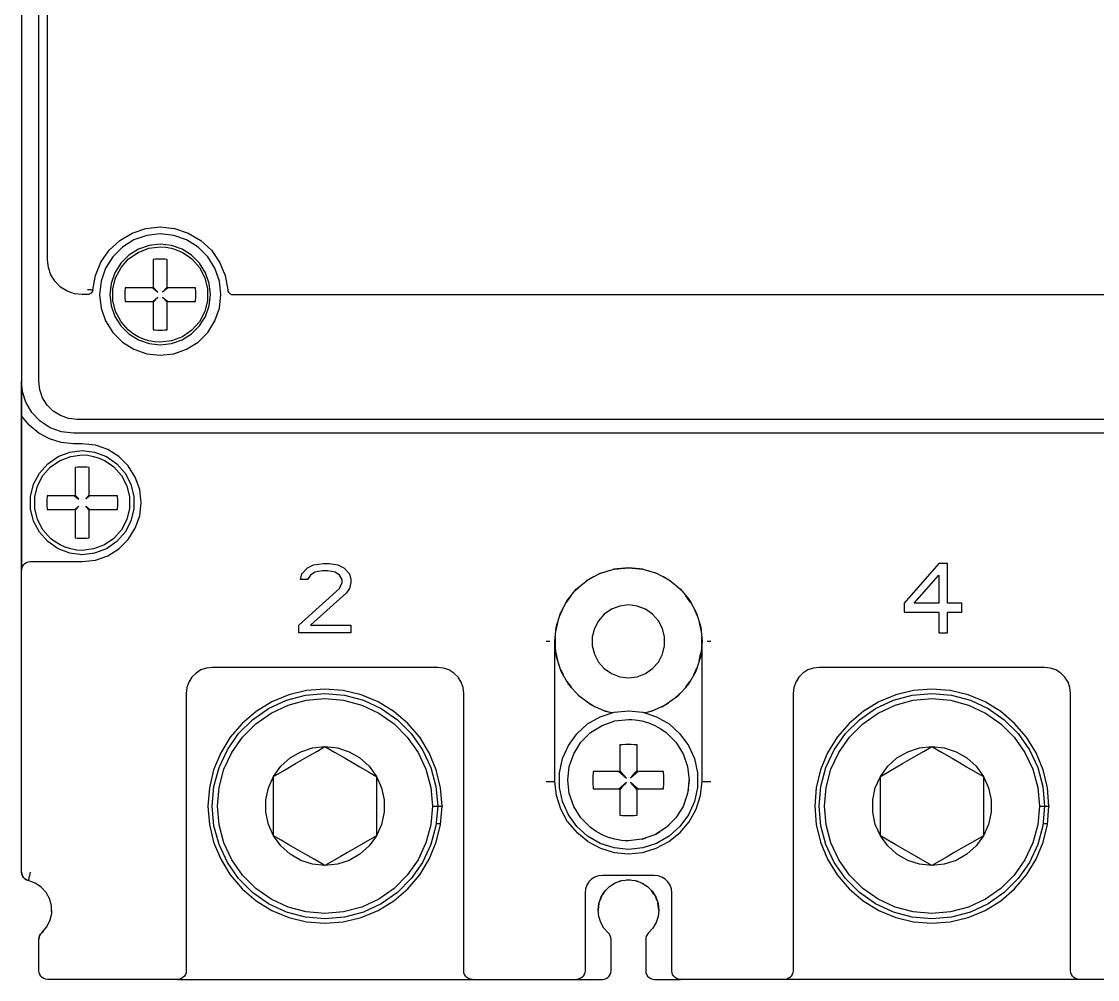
# Model space of a CAD drawing. Header units: millimetres. Extents: x 0 to 105, y 0 to 165.
# Drawn here: x 0 to 62, y 0 to 55.3 of the extents above; entities that cross this region are included whole.
import ezdxf

# ---------------------------------------------------------------- set-up
doc = ezdxf.new("R2010")
doc.units = ezdxf.units.MM

# ---------------------------------------------------------------- blocks, each defined once
blk = doc.blocks.new('CHINT_b974ec66d10159609c30dc3a7d5e4b52_FACE_0')
at = {"color": 141, "linetype": 'Continuous', "true_color": 0x40d9ff}
for p, q in [((33.021, 23.238), (32.572, 22.979)), ((33.87, 23.577), (33.323, 23.399)), ((36.677, 23.399), (36.13, 23.577)), ((37.428, 22.979), (36.979, 23.238)), ((32.289, 22.747), (31.921, 22.415)), ((38.079, 22.415), (37.711, 22.747)), ((31.682, 22.124), (31.397, 21.732)), ((38.603, 21.732), (38.318, 22.124)), ((31.217, 21.394), (31.022, 20.958)), ((38.978, 20.958), (38.783, 21.394)), ((30.91, 20.587), (30.811, 20.124)), ((39.189, 20.124), (39.09, 20.587)), ((30.467, 19.5), (30.25, 19.5)), ((30.773, 19.736), (30.773, 19.278)), ((39.227, 19.278), (39.227, 19.736)), ((39.75, 19.5), (39.533, 19.5)), ((30.82, 18.838), (30.912, 18.405)), ((39.088, 18.405), (39.18, 18.838)), ((31.049, 17.983), (31.229, 17.578)), ((38.771, 17.578), (38.951, 17.983)), ((31.45, 17.195), (31.711, 16.836)), ((38.289, 16.836), (38.55, 17.195)), ((32.007, 16.507), (32.336, 16.211)), ((37.664, 16.211), (37.993, 16.507)), ((32.695, 15.95), (33.078, 15.729)), ((33.483, 15.549), (33.905, 15.412)), ((36.095, 15.412), (36.517, 15.549)), ((36.922, 15.729), (37.305, 15.95)), ((38.457, 10.95), (38.5, 11.5)), ((30.844, 10.607), (30.844, 10.607)), ((38.457, 10.95), (38.426, 10.841)), ((38.438, 10.95), (38.457, 10.95)), ((39.156, 10.607), (39.156, 10.607)), ((23.7, 10), (24.288, 10)), ((58.7, 10), (59.288, 10)), ((31.095, 9.822), (31.095, 9.822)), ((38.905, 9.822), (38.905, 9.822)), ((23.913, 9), (24.171, 9)), ((38.508, 9.1), (38.508, 9.1)), ((58.913, 9), (59.171, 9)), ((32.021, 8.468), (32.021, 8.468)), ((37.979, 8.468), (37.979, 8.468)), ((36.609, 7.566), (36.609, 7.566)), ((37.338, 7.95), (37.338, 7.95)), ((0.789, 5.562), (0.6, 5.63)), ((34.316, 5.603), (34.113, 5.496)), ((34.707, 5.717), (34.486, 5.663)), ((35.113, 5.737), (34.887, 5.737)), ((35.514, 5.663), (35.293, 5.717)), ((35.887, 5.496), (35.684, 5.603)), ((1.142, 5.326), (0.976, 5.437)), ((1.427, 5.013), (1.294, 5.159)), ((33.665, 5.125), (33.526, 4.923)), ((33.963, 5.402), (33.787, 5.246)), ((36.213, 5.246), (36.037, 5.402)), ((36.474, 4.923), (36.335, 5.125)), ((1.629, 4.639), (1.536, 4.811)), ((1.735, 4.229), (1.687, 4.414)), ((33.299, 4.404), (33.25, 4)), ((33.44, 4.786), (33.344, 4.532)), ((36.656, 4.532), (36.56, 4.786)), ((36.75, 4), (36.701, 4.404)), ((1.739, 3.804), (1.737, 3.991)), ((1.446, 3.015), (1.522, 3.161)), ((1.641, 3.392), (1.682, 3.566)), ((33.289, 3.635), (33.289, 3.635)), ((36.598, 3.286), (36.598, 3.286)), ((33.587, 2.968), (33.692, 2.851)), ((33.956, 2.527), (33.956, 2.527)), ((36.044, 2.527), (36.044, 2.527)), ((36.096, 2.618), (36.096, 2.618)), ((36.413, 2.968), (36.413, 2.968)), ((33.989, 2.427), (33.989, 2.427)), ((36.011, 2.427), (36.011, 2.427))]:
    blk.add_line(p, q, dxfattribs=at)
for points in [[(0, 132.49), (0, 141.4), (0, 131.281), (0, 130.5), (0, 34.5), (0, 23.6), (0, 32.51)], [(1.055, 34.01), (1, 34.5), (1, 130.5)], [(104, 130.5), (104, 34.5), (103.945, 34.01), (103.782, 33.545), (103.52, 33.128), (103.172, 32.78), (102.755, 32.518), (102.29, 32.355), (101.8, 32.3), (3.2, 32.3), (2.71, 32.355), (2.245, 32.518), (1.828, 32.78), (1.48, 33.128), (1.218, 33.545), (1.055, 34.01)], [(4.11, 39.779), (4.095, 39.705), (4.063, 39.638), (4.015, 39.58), (3.954, 39.537), (3.885, 39.509), (3.811, 39.5), (3.5, 39.5), (3.055, 39.55), (2.632, 39.698), (2.253, 39.936), (1.936, 40.253), (1.698, 40.632), (1.55, 41.055), (1.5, 41.5), (1.5, 118.5)], [(4.11, 39.779), (4.258, 40.599), (4.577, 41.369), (5.053, 42.054), (5.663, 42.622), (6.38, 43.048), (7.171, 43.311), (8, 43.4), (8.829, 43.311), (9.62, 43.048), (10.337, 42.622), (10.947, 42.054), (11.423, 41.369), (11.742, 40.599), (11.89, 39.779), (11.905, 39.705), (11.937, 39.638), (11.985, 39.58), (12.046, 39.537), (12.115, 39.509), (12.189, 39.5), (92.811, 39.5)], [(8.779, 42.912), (8, 43), (7.221, 42.912), (6.481, 42.653), (5.818, 42.236), (5.264, 41.682), (4.847, 41.019), (4.588, 40.279), (4.5, 39.5), (4.588, 38.721), (4.847, 37.981), (5.264, 37.318), (5.818, 36.764), (6.481, 36.347), (7.221, 36.088), (8, 36), (8.779, 36.088), (9.519, 36.347), (10.182, 36.764), (10.736, 37.318), (11.153, 37.981), (11.412, 38.721), (11.5, 39.5), (11.412, 40.279), (11.153, 41.019), (10.736, 41.682), (10.182, 42.236), (9.519, 42.653), (8.779, 42.912)], [(8.645, 42.327), (8, 42.4), (7.355, 42.327), (6.742, 42.113), (6.192, 41.767), (5.733, 41.308), (5.387, 40.758), (5.173, 40.145), (5.1, 39.5), (5.173, 38.855), (5.387, 38.242), (5.733, 37.692), (6.192, 37.233), (6.742, 36.887), (7.355, 36.673), (8, 36.6), (8.645, 36.673), (9.258, 36.887), (9.808, 37.233), (10.267, 37.692), (10.613, 38.242), (10.827, 38.855), (10.9, 39.5), (10.827, 40.145), (10.613, 40.758), (10.267, 41.308), (9.808, 41.767), (9.258, 42.113), (8.645, 42.327)], [(8.658, 36.83), (8, 36.75), (7.669, 36.77), (7.342, 36.83), (7.025, 36.929), (6.722, 37.065), (6.438, 37.237), (6.176, 37.442), (5.737, 37.938), (5.429, 38.525), (5.27, 39.169), (5.27, 39.831), (5.429, 40.475), (5.737, 41.062), (6.176, 41.558), (6.722, 41.935), (7.342, 42.17), (8, 42.25), (8.331, 42.23), (8.658, 42.17), (8.975, 42.071), (9.278, 41.935), (9.562, 41.763), (9.824, 41.558), (10.263, 41.062), (10.571, 40.475), (10.73, 39.831), (10.73, 39.169), (10.571, 38.525), (10.263, 37.938), (9.824, 37.442), (9.278, 37.065), (8.658, 36.83)], [(9.546, 39.9), (8.996, 39.9), (8.4, 39.9), (8.4, 40.496), (8.4, 41.046), (8.4, 41.525), (8.267, 41.539), (8.134, 41.547), (8, 41.55), (7.866, 41.547), (7.733, 41.539), (7.6, 41.525), (7.6, 41.046), (7.6, 40.496), (7.6, 39.9), (7.004, 39.9), (6.454, 39.9), (5.975, 39.9), (5.953, 39.634), (5.953, 39.366), (5.975, 39.1), (6.454, 39.1), (7.004, 39.1), (7.6, 39.1), (7.6, 38.504), (7.6, 37.954), (7.6, 37.475), (7.733, 37.461), (7.866, 37.453), (8, 37.45), (8.134, 37.453), (8.267, 37.461), (8.4, 37.475), (8.4, 37.954), (8.4, 38.504), (8.4, 39.1), (8.996, 39.1), (9.546, 39.1), (10.025, 39.1), (10.047, 39.366), (10.047, 39.634), (10.025, 39.9), (9.546, 39.9)], [(3.811, 39.8), (3.877, 39.795), (3.941, 39.791), (3.997, 39.787), (4.045, 39.783), (4.08, 39.781), (4.102, 39.779), (4.11, 39.779)], [(7.571, 39.9), (7.861, 39.639), (7.6, 39.929)], [(8.429, 39.9), (8.139, 39.639), (8.4, 39.929)], [(7.571, 39.1), (7.861, 39.361), (7.6, 39.071)], [(8.4, 39.071), (8.139, 39.361), (8.429, 39.1)], [(0, 32.51), (0, 32.513), (0, 32.523), (0, 32.554), (0, 32.609), (0, 32.687), (0, 32.825), (0, 33.063), (0, 33.719), (0, 34.5)], [(105, 34.5), (104.92, 33.811), (104.683, 33.157), (104.302, 32.577), (103.799, 32.1), (103.2, 31.75), (102.613, 31.563), (102, 31.5), (101.8, 31.5), (3.2, 31.5), (3, 31.5), (2.311, 31.58), (1.659, 31.817), (1.077, 32.197), (0.599, 32.702), (0.249, 33.303), (0.063, 33.889), (0, 34.5)], [(0, 23.6), (0.013, 23.711), (0.05, 23.817), (0.109, 23.912), (0.188, 23.991), (0.283, 24.05), (0.389, 24.087), (0.5, 24.1), (3.5, 24.1), (4.257, 24.185), (4.975, 24.437), (5.62, 24.842), (6.158, 25.38), (6.563, 26.025), (6.815, 26.743), (6.9, 27.5), (6.815, 28.257), (6.563, 28.975), (6.158, 29.62), (5.62, 30.158), (4.975, 30.563), (4.257, 30.815), (3.5, 30.9), (3, 30.9), (2.295, 30.97), (1.618, 31.176), (0.994, 31.511), (0.448, 31.961), (0, 32.51)], [(2.782, 30.413), (3.5, 30.5), (4.218, 30.413), (4.894, 30.156), (5.489, 29.746), (5.969, 29.204), (6.305, 28.564), (6.478, 27.862), (6.478, 27.138), (6.305, 26.436), (5.969, 25.796), (5.489, 25.254), (4.894, 24.844), (4.218, 24.587), (3.5, 24.5), (2.782, 24.587), (2.106, 24.844), (1.511, 25.254), (1.031, 25.796), (0.695, 26.436), (0.522, 27.138), (0.522, 27.862), (0.695, 28.564), (1.031, 29.204), (1.511, 29.746), (2.106, 30.156), (2.782, 30.413)], [(4.158, 24.83), (3.5, 24.75), (3.169, 24.77), (2.842, 24.83), (2.525, 24.929), (2.222, 25.065), (1.938, 25.237), (1.676, 25.442), (1.237, 25.938), (0.929, 26.525), (0.77, 27.169), (0.77, 27.831), (0.929, 28.475), (1.237, 29.062), (1.676, 29.558), (2.222, 29.935), (2.842, 30.17), (3.5, 30.25), (3.831, 30.23), (4.158, 30.17), (4.475, 30.071), (4.778, 29.935), (5.062, 29.763), (5.324, 29.558), (5.763, 29.062), (6.071, 28.475), (6.23, 27.831), (6.23, 27.169), (6.071, 26.525), (5.763, 25.938), (5.324, 25.442), (4.778, 25.065), (4.158, 24.83)], [(5.055, 27.9), (4.504, 27.9), (3.9, 27.9), (3.9, 28.504), (3.9, 29.055), (3.9, 29.526), (3.767, 29.54), (3.634, 29.547), (3.5, 29.55), (3.366, 29.547), (3.233, 29.54), (3.1, 29.526), (3.1, 29.055), (3.1, 28.504), (3.1, 27.9), (2.496, 27.9), (1.945, 27.9), (1.474, 27.9), (1.453, 27.634), (1.453, 27.366), (1.474, 27.1), (1.945, 27.1), (2.496, 27.1), (3.1, 27.1), (3.1, 26.496), (3.1, 25.945), (3.1, 25.474), (3.233, 25.46), (3.366, 25.453), (3.5, 25.45), (3.634, 25.453), (3.767, 25.46), (3.9, 25.474), (3.9, 25.945), (3.9, 26.496), (3.9, 27.1), (4.504, 27.1), (5.055, 27.1), (5.526, 27.1), (5.547, 27.366), (5.547, 27.634), (5.526, 27.9), (5.055, 27.9)], [(3.061, 27.9), (3.177, 27.803), (3.296, 27.704), (3.239, 27.772), (3.184, 27.838), (3.1, 27.939)], [(3.939, 27.9), (3.838, 27.816), (3.772, 27.761), (3.704, 27.704), (3.803, 27.823), (3.9, 27.939)], [(3.061, 27.1), (3.162, 27.184), (3.228, 27.239), (3.296, 27.296), (3.197, 27.177), (3.1, 27.061)], [(3.9, 27.061), (3.816, 27.162), (3.761, 27.228), (3.704, 27.296), (3.823, 27.197), (3.939, 27.1)], [(0.389, 5.706), (0.283, 5.743), (0.188, 5.803), (0.109, 5.882), (0.05, 5.977), (0.013, 6.082), (0, 6.194), (0, 23.6)], [(18.917, 22.553), (18.75, 22.298), (16.667, 20.426), (19, 20.426), (19, 20), (16, 20), (16, 20.426), (18.333, 22.553), (18.5, 22.894), (18.5, 23.064), (18.333, 23.319), (18.083, 23.489), (17.667, 23.574), (17.333, 23.574), (16.917, 23.489), (16.667, 23.319), (16.5, 23.064), (16.083, 23.064), (16.167, 23.404), (16.5, 23.745), (16.833, 23.915), (17.417, 24), (17.75, 24), (18.25, 23.915), (18.583, 23.745), (18.917, 23.404), (19, 23.064), (19, 22.894), (18.917, 22.553)], [(30.75, 19.5), (30.832, 20.329), (31.074, 21.126), (31.466, 21.861), (31.995, 22.505), (32.639, 23.034), (33.374, 23.426), (34.171, 23.668), (35, 23.75)], [(35.857, 23.66), (35, 23.75), (34.143, 23.66)], [(35, 23.75), (35.829, 23.668), (36.626, 23.426), (37.361, 23.034), (38.005, 22.505), (38.534, 21.861), (38.926, 21.126), (39.168, 20.329), (39.25, 19.5)], [(53.4, 20), (53.4, 21.191), (54.233, 21.191), (54.233, 21.702), (53.4, 21.702), (53.4, 24), (52.9, 24), (50.9, 21.702), (50.9, 21.191), (52.9, 21.191), (52.9, 20), (53.4, 20)], [(52.9, 21.702), (51.483, 21.702), (52.9, 23.319), (52.9, 21.702)], [(35.503, 21.539), (35, 21.6), (34.497, 21.539), (34.024, 21.359), (33.607, 21.072), (33.272, 20.693), (33.036, 20.245), (32.915, 19.753), (32.915, 19.247), (33.036, 18.755), (33.272, 18.307), (33.607, 17.928), (34.024, 17.641), (34.497, 17.461), (35, 17.4), (35.503, 17.461), (35.976, 17.641), (36.393, 17.928), (36.728, 18.307), (36.964, 18.755), (37.085, 19.247), (37.085, 19.753), (36.964, 20.245), (36.728, 20.693), (36.393, 21.072), (35.976, 21.359), (35.503, 21.539)], [(30.75, 11.426), (30.75, 11.426), (30.75, 19.5)], [(34.062, 15.378), (33.687, 15.458), (32.875, 15.819), (32.156, 16.342), (31.562, 17.002), (31.117, 17.771), (30.843, 18.616), (30.75, 19.5)], [(39.25, 19.5), (39.157, 18.616), (38.883, 17.771), (38.438, 17.002), (37.844, 16.342), (37.125, 15.819), (36.313, 15.458), (35.938, 15.378)], [(39.25, 11.426), (39.25, 11.426), (39.25, 19.5)], [(26, 0), (25.889, 0.013), (25.783, 0.05), (25.688, 0.109), (25.609, 0.188), (25.55, 0.283), (25.513, 0.389), (25.5, 0.5), (25.5, 16.5), (25.462, 16.834), (25.351, 17.151), (25.173, 17.435), (24.935, 17.673), (24.651, 17.851), (24.334, 17.962), (24, 18), (11, 18), (10.666, 17.962), (10.349, 17.851), (10.065, 17.673), (9.827, 17.435), (9.649, 17.151), (9.538, 16.834), (9.5, 16.5), (9.5, 0.5), (9.487, 0.389), (9.45, 0.283), (9.391, 0.188), (9.312, 0.109), (9.217, 0.05), (9.111, 0.013), (9, 0)], [(61, 0), (60.889, 0.013), (60.783, 0.05), (60.688, 0.109), (60.609, 0.188), (60.55, 0.283), (60.513, 0.389), (60.5, 0.5), (60.5, 16.5), (60.462, 16.834), (60.351, 17.151), (60.173, 17.435), (59.935, 17.673), (59.651, 17.851), (59.334, 17.962), (59, 18), (46, 18), (45.666, 17.962), (45.349, 17.851), (45.065, 17.673), (44.827, 17.435), (44.649, 17.151), (44.538, 16.834), (44.5, 16.5), (44.5, 0.5), (44.487, 0.389), (44.45, 0.283), (44.391, 0.188), (44.312, 0.109), (44.217, 0.05), (44.111, 0.013), (44, 0)], [(24.167, 8.944), (24.25, 10), (24.167, 11.056), (23.92, 12.086), (23.514, 13.064), (22.961, 13.968), (22.273, 14.773), (21.468, 15.461), (20.564, 16.014), (19.586, 16.42), (18.556, 16.667), (17.5, 16.75), (16.444, 16.667), (15.414, 16.42), (14.436, 16.014), (13.532, 15.461), (12.727, 14.773), (12.039, 13.968), (11.486, 13.064), (11.08, 12.086), (10.833, 11.056), (10.75, 10), (10.833, 8.944), (11.08, 7.914), (11.486, 6.936), (12.039, 6.032), (12.727, 5.227), (13.532, 4.539), (14.436, 3.986), (15.414, 3.58), (16.444, 3.333), (17.5, 3.25), (18.556, 3.333), (19.586, 3.58), (20.564, 3.986), (21.468, 4.539), (22.273, 5.227), (22.961, 6.032), (23.514, 6.936), (23.92, 7.914), (24.167, 8.944)], [(18.629, 3.599), (17.5, 3.5), (16.371, 3.599), (15.277, 3.892), (14.25, 4.371), (13.322, 5.021), (12.521, 5.822), (11.871, 6.75), (11.392, 7.777), (11.099, 8.871), (11, 10), (11.099, 11.129), (11.392, 12.223), (11.871, 13.25), (12.521, 14.178), (13.322, 14.979), (14.25, 15.629), (15.277, 16.108), (16.371, 16.401), (17.5, 16.5), (18.629, 16.401), (19.723, 16.108), (20.75, 15.629), (21.678, 14.979), (22.479, 14.178), (23.129, 13.25), (23.608, 12.223), (23.901, 11.129), (24, 10), (23.901, 8.871), (23.608, 7.777), (23.129, 6.75), (22.479, 5.822), (21.678, 5.021), (20.75, 4.371), (19.723, 3.892), (18.629, 3.599)], [(23.7, 10), (23.606, 8.923), (23.326, 7.879), (22.869, 6.9), (22.249, 6.015), (21.485, 5.251), (20.6, 4.631), (19.621, 4.174), (18.577, 3.894), (17.5, 3.8), (16.423, 3.894), (15.379, 4.174), (14.4, 4.631), (13.515, 5.251), (12.751, 6.015), (12.131, 6.9), (11.674, 7.879), (11.394, 8.923), (11.3, 10), (11.394, 11.077), (11.674, 12.121), (12.131, 13.1), (12.751, 13.985), (13.515, 14.749), (14.4, 15.369), (15.379, 15.826), (16.423, 16.106), (17.5, 16.2), (18.577, 16.106), (19.621, 15.826), (20.6, 15.369), (21.485, 14.749), (22.249, 13.985), (22.869, 13.1), (23.326, 12.121), (23.606, 11.077), (23.7, 10)], [(59.167, 8.944), (59.25, 10), (59.167, 11.056), (58.92, 12.086), (58.514, 13.064), (57.961, 13.968), (57.273, 14.773), (56.468, 15.461), (55.564, 16.014), (54.586, 16.42), (53.556, 16.667), (52.5, 16.75), (51.444, 16.667), (50.414, 16.42), (49.436, 16.014), (48.532, 15.461), (47.727, 14.773), (47.039, 13.968), (46.486, 13.064), (46.08, 12.086), (45.833, 11.056), (45.75, 10), (45.833, 8.944), (46.08, 7.914), (46.486, 6.936), (47.039, 6.032), (47.727, 5.227), (48.532, 4.539), (49.436, 3.986), (50.414, 3.58), (51.444, 3.333), (52.5, 3.25), (53.556, 3.333), (54.586, 3.58), (55.564, 3.986), (56.468, 4.539), (57.273, 5.227), (57.961, 6.032), (58.514, 6.936), (58.92, 7.914), (59.167, 8.944)], [(53.629, 3.599), (52.5, 3.5), (51.371, 3.599), (50.277, 3.892), (49.25, 4.371), (48.322, 5.021), (47.521, 5.822), (46.871, 6.75), (46.392, 7.777), (46.099, 8.871), (46, 10), (46.099, 11.129), (46.392, 12.223), (46.871, 13.25), (47.521, 14.178), (48.322, 14.979), (49.25, 15.629), (50.277, 16.108), (51.371, 16.401), (52.5, 16.5), (53.629, 16.401), (54.723, 16.108), (55.75, 15.629), (56.678, 14.979), (57.479, 14.178), (58.129, 13.25), (58.608, 12.223), (58.901, 11.129), (59, 10), (58.901, 8.871), (58.608, 7.777), (58.129, 6.75), (57.479, 5.822), (56.678, 5.021), (55.75, 4.371), (54.723, 3.892), (53.629, 3.599)], [(58.7, 10), (58.606, 8.923), (58.326, 7.879), (57.869, 6.9), (57.249, 6.015), (56.485, 5.251), (55.6, 4.631), (54.621, 4.174), (53.577, 3.894), (52.5, 3.8), (51.423, 3.894), (50.379, 4.174), (49.4, 4.631), (48.515, 5.251), (47.751, 6.015), (47.131, 6.9), (46.674, 7.879), (46.394, 8.923), (46.3, 10), (46.394, 11.077), (46.674, 12.121), (47.131, 13.1), (47.751, 13.985), (48.515, 14.749), (49.4, 15.369), (50.379, 15.826), (51.423, 16.106), (52.5, 16.2), (53.577, 16.106), (54.621, 15.826), (55.6, 15.369), (56.485, 14.749), (57.249, 13.985), (57.869, 13.1), (58.326, 12.121), (58.606, 11.077), (58.7, 10)], [(34.168, 15.413), (35, 15.5), (35.832, 15.413), (36.627, 15.154), (37.351, 14.736), (37.973, 14.177), (38.464, 13.5), (38.804, 12.736), (38.978, 11.918), (38.978, 11.082), (38.804, 10.264), (38.464, 9.5), (37.973, 8.823), (37.351, 8.264), (36.627, 7.846), (35.832, 7.587), (35, 7.5), (34.168, 7.587), (33.373, 7.846), (32.649, 8.264), (32.027, 8.823), (31.536, 9.5), (31.196, 10.264), (31.022, 11.082), (31.022, 11.918), (31.196, 12.736), (31.536, 13.5), (32.027, 14.177), (32.649, 14.736), (33.373, 15.154), (34.168, 15.413)], [(38.5, 11.5), (38.412, 10.721), (38.153, 9.981), (37.736, 9.318), (37.182, 8.764), (36.519, 8.347), (35.779, 8.088), (35, 8), (34.804, 8.006), (34.608, 8.022), (34.221, 8.088), (33.844, 8.196), (33.481, 8.347), (33.138, 8.536), (32.818, 8.764), (32.264, 9.318), (31.847, 9.981), (31.588, 10.721), (31.5, 11.5), (31.588, 12.279), (31.847, 13.019), (32.264, 13.682), (32.818, 14.236), (33.481, 14.653), (34.221, 14.912), (35, 15), (35.196, 14.994), (35.392, 14.978), (35.779, 14.912), (36.156, 14.804), (36.519, 14.653), (36.862, 14.464), (37.182, 14.236), (37.736, 13.682), (38.153, 13.019), (38.412, 12.279), (38.5, 11.5)], [(14.53, 11.715), (15.16, 12.079), (15.804, 12.451), (16.21, 12.685), (16.616, 12.92), (17.062, 13.177), (17.5, 13.43)], [(14.53, 11.715), (14.951, 12.295), (15.484, 12.775), (16.105, 13.133), (16.787, 13.355), (17.5, 13.43)], [(17.5, 13.43), (18.059, 13.107), (18.663, 12.758), (19.084, 12.516), (19.503, 12.274), (20.003, 11.985), (20.47, 11.715)], [(17.5, 13.43), (18.213, 13.355), (18.895, 13.133), (19.516, 12.775), (20.049, 12.295), (20.47, 11.715)], [(36.553, 12), (36.04, 12), (35.5, 12), (35.5, 12.54), (35.5, 13.053), (35.5, 13.528), (35.334, 13.54), (35.167, 13.547), (35, 13.55), (34.833, 13.548), (34.666, 13.54), (34.5, 13.528), (34.5, 13.053), (34.5, 12.54), (34.5, 12), (33.96, 12), (33.447, 12), (32.972, 12), (32.953, 11.667), (32.953, 11.333), (32.972, 11), (33.447, 11), (33.96, 11), (34.5, 11), (34.5, 10.46), (34.5, 9.947), (34.5, 9.472), (34.666, 9.46), (34.833, 9.453), (35, 9.45), (35.167, 9.453), (35.334, 9.46), (35.5, 9.472), (35.5, 9.947), (35.5, 10.46), (35.5, 11), (36.04, 11), (36.553, 11), (37.028, 11), (37.047, 11.333), (37.047, 11.667), (37.028, 12), (36.553, 12)], [(49.53, 11.715), (50.16, 12.079), (50.804, 12.451), (51.21, 12.685), (51.616, 12.92), (52.062, 13.177), (52.5, 13.43)], [(49.53, 11.715), (49.951, 12.295), (50.484, 12.775), (51.105, 13.133), (51.787, 13.355), (52.5, 13.43)], [(52.5, 13.43), (53.059, 13.107), (53.663, 12.758), (54.084, 12.516), (54.503, 12.274), (55.003, 11.985), (55.47, 11.715)], [(52.5, 13.43), (53.213, 13.355), (53.895, 13.133), (54.516, 12.775), (55.049, 12.295), (55.47, 11.715)], [(34.445, 12), (34.586, 11.877), (34.732, 11.749), (34.882, 11.618), (34.746, 11.774), (34.618, 11.92), (34.5, 12.055)], [(35.555, 12), (35.42, 11.882), (35.274, 11.754), (35.118, 11.618), (35.249, 11.768), (35.377, 11.914), (35.5, 12.055)], [(14.53, 8.285), (14.238, 8.94), (14.089, 9.641), (14.089, 10.359), (14.238, 11.06), (14.53, 11.715)], [(14.53, 8.285), (14.53, 9.013), (14.53, 9.757), (14.53, 10.226), (14.53, 10.695), (14.53, 11.209), (14.53, 11.715)], [(20.47, 11.715), (20.47, 10.987), (20.47, 10.243), (20.47, 9.774), (20.47, 9.305), (20.47, 8.791), (20.47, 8.285)], [(20.47, 11.715), (20.762, 11.06), (20.911, 10.359), (20.911, 9.641), (20.762, 8.94), (20.47, 8.285)], [(30.25, 11.421), (30.348, 11.422), (30.441, 11.423), (30.544, 11.424), (30.63, 11.425), (30.695, 11.425), (30.736, 11.425), (30.75, 11.426)], [(31.492, 9.1), (31.095, 9.822), (30.844, 10.607), (30.75, 11.426)], [(32.662, 7.95), (33.391, 7.566), (34.18, 7.329), (35, 7.249), (35.82, 7.329), (36.609, 7.566), (37.338, 7.95), (37.979, 8.468), (38.508, 9.1), (38.905, 9.822), (39.156, 10.607), (39.25, 11.426)], [(34.445, 11), (34.58, 11.118), (34.726, 11.246), (34.882, 11.382), (34.751, 11.232), (34.623, 11.086), (34.5, 10.945)], [(35.5, 10.945), (35.382, 11.08), (35.254, 11.226), (35.118, 11.382), (35.268, 11.251), (35.414, 11.123), (35.555, 11)], [(39.25, 11.426), (39.26, 11.425), (39.288, 11.425), (39.346, 11.425), (39.425, 11.424), (39.523, 11.423), (39.633, 11.422), (39.75, 11.421)], [(49.53, 8.285), (49.238, 8.94), (49.089, 9.641), (49.089, 10.359), (49.238, 11.06), (49.53, 11.715)], [(49.53, 8.285), (49.53, 9.013), (49.53, 9.757), (49.53, 10.226), (49.53, 10.695), (49.53, 11.209), (49.53, 11.715)], [(55.47, 11.715), (55.47, 10.987), (55.47, 10.243), (55.47, 9.774), (55.47, 9.305), (55.47, 8.791), (55.47, 8.285)], [(55.47, 11.715), (55.762, 11.06), (55.911, 10.359), (55.911, 9.641), (55.762, 8.94), (55.47, 8.285)], [(38.187, 10.076), (38.233, 10.159), (38.306, 10.417)], [(37.779, 9.386), (37.831, 9.441), (37.967, 9.685)], [(31.492, 9.1), (31.492, 9.1), (32.021, 8.468)], [(37.225, 8.806), (37.272, 8.838), (37.467, 9.048)], [(17.5, 6.57), (16.87, 6.934), (16.225, 7.306), (15.819, 7.54), (15.413, 7.775), (14.968, 8.032), (14.53, 8.285)], [(17.5, 6.57), (16.787, 6.645), (16.105, 6.867), (15.484, 7.225), (14.951, 7.705), (14.53, 8.285)], [(20.47, 8.285), (19.84, 7.921), (19.196, 7.549), (18.79, 7.315), (18.384, 7.08), (17.938, 6.823), (17.5, 6.57)], [(20.47, 8.285), (20.049, 7.705), (19.516, 7.225), (18.895, 6.867), (18.213, 6.645), (17.5, 6.57)], [(32.662, 7.95), (32.662, 7.95), (32.021, 8.468)], [(35.798, 8.094), (35.817, 8.097), (36.05, 8.183)], [(36.553, 8.368), (36.588, 8.381), (36.823, 8.538)], [(52.5, 6.57), (51.87, 6.934), (51.225, 7.306), (50.819, 7.54), (50.413, 7.775), (49.968, 8.032), (49.53, 8.285)], [(52.5, 6.57), (51.787, 6.645), (51.105, 6.867), (50.484, 7.225), (49.951, 7.705), (49.53, 8.285)], [(55.47, 8.285), (54.84, 7.921), (54.196, 7.549), (53.79, 7.315), (53.384, 7.08), (52.938, 6.823), (52.5, 6.57)], [(55.47, 8.285), (55.049, 7.705), (54.516, 7.225), (53.895, 6.867), (53.213, 6.645), (52.5, 6.57)], [(0, 6.194), (0.002, 6.142), (0.01, 6.093), (0.012, 6.084)], [(0.014, 6.079), (0.03, 6.022), (0.045, 5.989)], [(0.055, 5.969), (0.061, 5.956), (0.101, 5.893), (0.104, 5.89)], [(0.131, 5.86), (0.16, 5.828), (0.179, 5.812)], [(0.198, 5.797), (0.217, 5.781), (0.28, 5.744), (0.346, 5.721)], [(0.5, 6.194), (0.475, 6.085), (0.452, 5.982), (0.431, 5.89), (0.413, 5.813), (0.4, 5.755), (0.392, 5.718), (0.389, 5.706)], [(1, 2.323), (1.011, 2.427), (1.044, 2.527), (1.096, 2.618), (1.167, 2.696), (1.446, 3.015), (1.641, 3.392), (1.739, 3.805), (1.735, 4.229), (1.629, 4.64), (1.427, 5.013), (1.141, 5.327), (0.788, 5.562), (0.389, 5.706)], [(38, 0), (37.889, 0.013), (37.783, 0.05), (37.688, 0.109), (37.609, 0.188), (37.55, 0.283), (37.513, 0.389), (37.5, 0.5), (37.5, 5), (37.475, 5.223), (37.401, 5.434), (37.282, 5.623), (37.123, 5.782), (36.934, 5.901), (36.723, 5.975), (36.5, 6), (33.5, 6), (33.277, 5.975), (33.066, 5.901), (32.877, 5.782), (32.718, 5.623), (32.599, 5.434), (32.525, 5.223), (32.5, 5), (32.5, 0.5), (32.487, 0.389), (32.45, 0.283), (32.391, 0.188), (32.312, 0.109), (32.217, 0.05), (32.111, 0.013), (32, 0)], [(33.25, 4), (33.294, 4.389), (33.423, 4.759), (33.632, 5.091), (33.909, 5.368), (34.241, 5.577), (34.611, 5.706), (35, 5.75), (35.389, 5.706), (35.759, 5.577), (36.091, 5.368), (36.368, 5.091), (36.577, 4.759), (36.706, 4.389), (36.75, 4)], [(32, 0), (33.5, 0), (33.611, 0.013), (33.717, 0.05), (33.812, 0.109), (33.891, 0.188), (33.95, 0.283), (33.987, 0.389), (34, 0.5), (34, 2.323), (33.989, 2.427), (33.956, 2.527), (33.904, 2.618), (33.833, 2.696), (33.587, 2.968), (33.402, 3.286), (33.289, 3.635), (33.25, 4)], [(36.75, 4), (36.711, 3.635), (36.598, 3.286), (36.413, 2.968), (36.167, 2.696), (36.096, 2.618), (36.044, 2.527), (36.011, 2.427), (36, 2.323), (36, 0.5), (36.013, 0.389), (36.05, 0.283), (36.109, 0.188), (36.188, 0.109), (36.283, 0.05), (36.389, 0.013), (36.5, 0), (38, 0)], [(1.044, 2.527), (1.044, 2.527), (1.022, 2.461)], [(1.096, 2.618), (1.096, 2.618), (1.065, 2.563)], [(1.249, 2.79), (1.167, 2.696), (1.126, 2.651)], [(33.904, 2.618), (33.904, 2.618), (33.874, 2.651)], [(1.011, 2.427), (1.011, 2.427), (1, 2.323)], [(9, 0), (1.5, 0), (1.389, 0.013), (1.283, 0.05), (1.188, 0.109), (1.109, 0.188), (1.05, 0.283), (1.013, 0.389), (1, 0.5), (1, 2.323)], [(9, 0), (26, 0), (32, 0)], [(67, 0), (61, 0), (44, 0), (38, 0)]]:
    blk.add_lwpolyline(points, dxfattribs=at)
blk = doc.blocks.new('CHINT_b974ec66d10159609c30dc3a7d5e4b52')
at = {"color": 141, "true_color": 0x40d9ff}
blk.add_blockref('CHINT_b974ec66d10159609c30dc3a7d5e4b52_FACE_0', (0, 0), dxfattribs=at)

msp = doc.modelspace()

# ---------------------------------------------------------------- block references
at = {"color": 141, "true_color": 0x40d9ff}
msp.add_blockref('CHINT_b974ec66d10159609c30dc3a7d5e4b52', (0, 0), dxfattribs=at)

doc.saveas('drawing.dxf')
